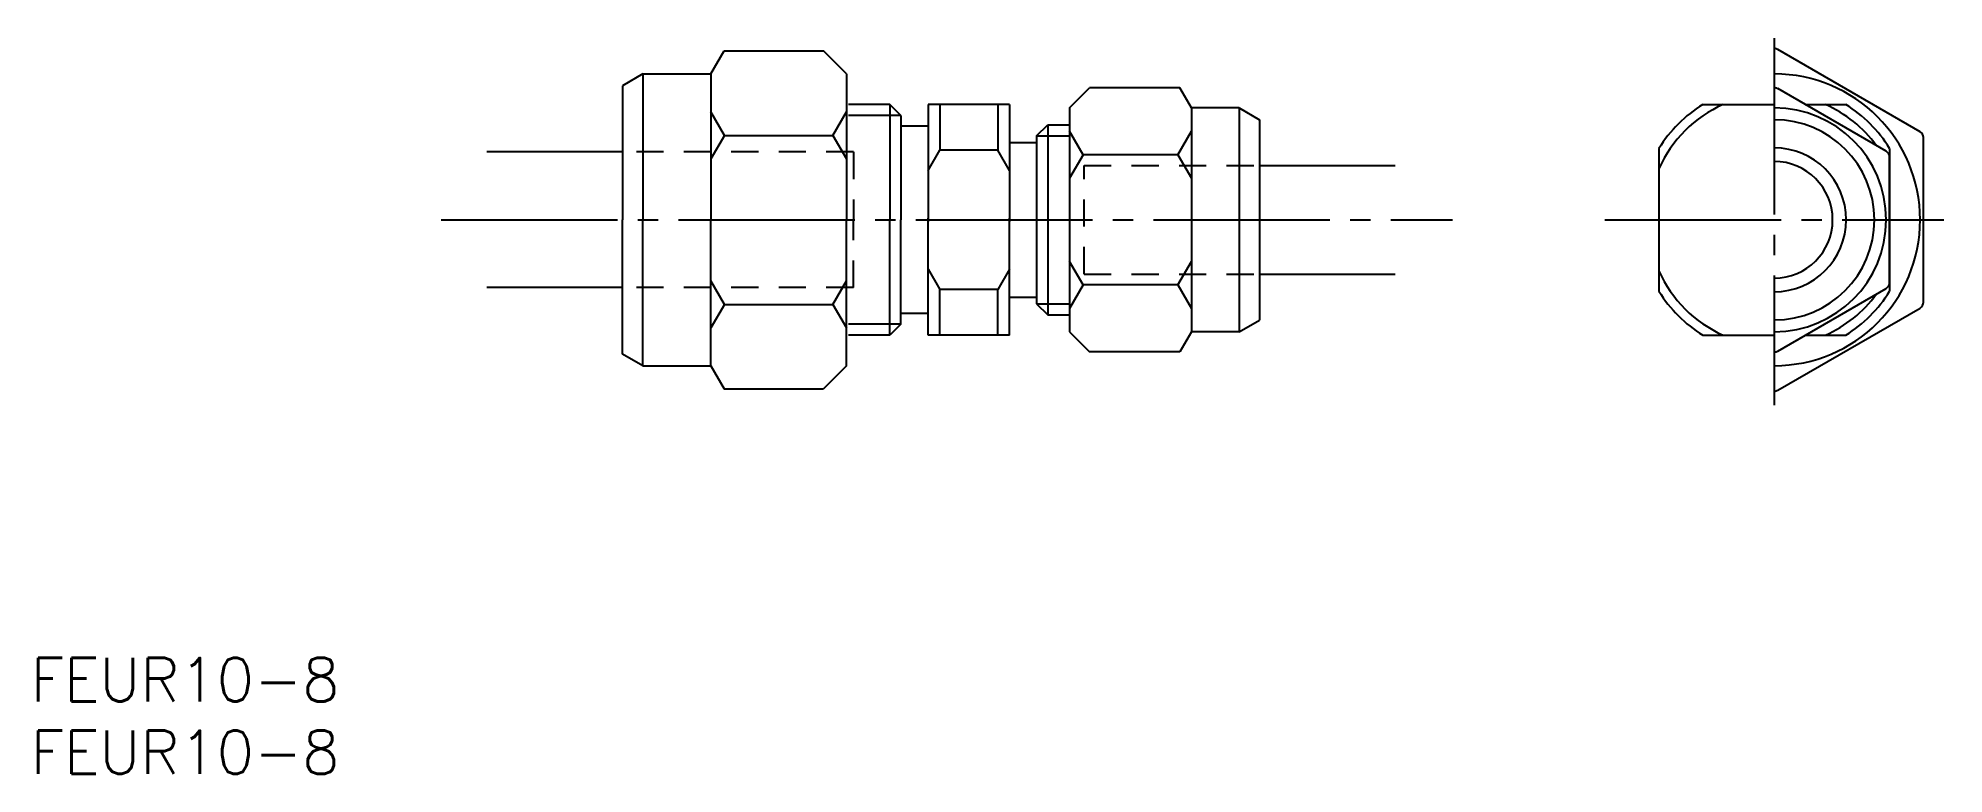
# Model space of a CAD drawing. Extents: x 25 to 166, y 98 to 152.
import ezdxf

# ---------------------------------------------------------------- set-up
doc = ezdxf.new("R2010")
doc.units = 0
doc.linetypes.add('CENTER', pattern=[17.5, 13, -1.5, 1.5, -1.5])
doc.linetypes.add('DASHED', pattern=[3.5, 2, -1.5])
doc.layers.get('0').update_dxf_attribs({"linetype": 'CONTINUOUS'})
doc.layers.add('CENTER', color=1, linetype='CENTER')
doc.styles.get("Standard").update_dxf_attribs({"font": 'txt.shx', "bigfont": '@extfont2.shx'})

msp = doc.modelspace()

# ---------------------------------------------------------------- linework, layer by layer
at = {"color": 7, "linetype": 'CONTINUOUS'}
for p, q in [((74.85, 149.38), (75.83, 151.08)), ((75.83, 151.08), (83.15, 151.08)), ((84.85, 149.38), (83.15, 151.08)), ((69.85, 149.38), (68.35, 148.51)), ((69.85, 149.38), (69.85, 138.63)), ((69.85, 149.38), (74.85, 149.38)), ((74.85, 149.38), (74.85, 138.63)), ((84.85, 149.38), (84.85, 138.63)), ((68.35, 148.51), (68.35, 138.63)), ((101.28, 146.88), (102.77, 148.36)), ((109.42, 148.36), (102.77, 148.36)), ((110.28, 146.88), (109.42, 148.36)), ((161.48, 143.68), (153.48, 148.3)), ((75.85, 144.85), (74.85, 146.58)), ((83.85, 144.85), (84.85, 146.58)), ((88.05, 147.13), (85, 147.13)), ((88.05, 147.13), (88.05, 138.63)), ((88.86, 146.31), (88.05, 147.13)), ((88.86, 146.31), (88.86, 138.63)), ((90.86, 147.13), (90.86, 138.5)), ((96.86, 147.13), (90.86, 147.13)), ((91.73, 147.13), (91.73, 143.76)), ((96, 147.13), (96, 143.76)), ((96.86, 147.13), (96.86, 138.5)), ((101.28, 146.88), (101.28, 130.38)), ((110.28, 146.88), (110.28, 130.38)), ((113.78, 146.88), (110.28, 146.88)), ((113.78, 146.88), (115.28, 146.01)), ((113.78, 146.88), (113.78, 130.38)), ((147.96, 147.13), (153.23, 147.13)), ((155.51, 147.13), (158.5, 147.13)), ((75.85, 144.85), (74.85, 143.12)), ((75.85, 144.85), (83.85, 144.85)), ((83.85, 144.85), (84.85, 143.12)), ((90.86, 145.53), (88.86, 145.53)), ((98.86, 144.81), (99.68, 145.63)), ((98.86, 144.81), (98.86, 132.44)), ((99.68, 145.63), (99.68, 131.63)), ((99.68, 145.63), (101.28, 145.63)), ((102.28, 143.43), (101.28, 145.16)), ((109.28, 143.43), (110.28, 145.16)), ((115.28, 146.01), (115.28, 131.24)), ((68.35, 143.63), (58.35, 143.63)), ((90.86, 142.26), (91.73, 143.76)), ((96, 143.76), (91.73, 143.76)), ((96.86, 142.26), (96, 143.76)), ((96.86, 144.33), (98.86, 144.33)), ((102.28, 143.43), (101.28, 141.69)), ((109.28, 143.43), (102.28, 143.43)), ((109.28, 143.43), (110.28, 141.69)), ((144.73, 143.89), (144.73, 133.36)), ((161.73, 143.89), (161.73, 133.36)), ((115.28, 142.63), (125.28, 142.63)), ((161.73, 134.01), (161.73, 143.25)), ((68.35, 128.74), (68.35, 138.63)), ((69.85, 127.88), (69.85, 138.63)), ((74.85, 127.88), (74.85, 138.63)), ((84.85, 127.88), (84.85, 138.63)), ((88.05, 130.13), (88.05, 138.63)), ((88.86, 130.94), (88.86, 138.63)), ((90.86, 130.13), (90.86, 138.76)), ((96.86, 130.13), (96.86, 138.76)), ((90.86, 134.99), (91.73, 133.49)), ((96.86, 134.99), (96, 133.49)), ((102.28, 133.83), (101.28, 135.56)), ((109.28, 133.83), (110.28, 135.56)), ((68.35, 133.63), (58.35, 133.63)), ((75.85, 132.4), (74.85, 134.13)), ((83.85, 132.4), (84.85, 134.13)), ((91.73, 130.13), (91.73, 133.49)), ((96, 133.49), (91.73, 133.49)), ((96, 130.13), (96, 133.49)), ((102.28, 133.83), (101.28, 132.09)), ((109.28, 133.83), (102.28, 133.83)), ((109.28, 133.83), (110.28, 132.09)), ((115.28, 134.63), (125.28, 134.63)), ((153.48, 128.96), (161.48, 133.57)), ((75.85, 132.4), (74.85, 130.67)), ((75.85, 132.4), (83.85, 132.4)), ((83.85, 132.4), (84.85, 130.67)), ((96.86, 132.93), (98.86, 132.93)), ((98.86, 132.44), (99.68, 131.63)), ((88.86, 130.94), (88.05, 130.13)), ((90.86, 131.73), (88.86, 131.73)), ((99.68, 131.63), (101.28, 131.63)), ((113.78, 130.38), (115.28, 131.24)), ((88.05, 130.13), (85, 130.13)), ((96.86, 130.13), (90.86, 130.13)), ((101.28, 130.38), (102.77, 128.89)), ((110.28, 130.38), (109.42, 128.89)), ((113.78, 130.38), (110.28, 130.38)), ((147.96, 130.13), (153.23, 130.13)), ((155.51, 130.13), (158.5, 130.13)), ((69.85, 127.88), (68.35, 128.74)), ((69.85, 127.88), (74.85, 127.88)), ((74.85, 127.88), (75.83, 126.18)), ((84.85, 127.88), (83.15, 126.18)), ((109.42, 128.89), (102.77, 128.89)), ((75.83, 126.18), (83.15, 126.18))]:
    msp.add_line(p, q, dxfattribs=at)
at = {"color": 3, "linetype": 'CONTINUOUS'}
for p, q in [((88.86, 146.31), (85, 146.31)), ((98.86, 144.81), (101.28, 144.81)), ((98.86, 132.44), (101.28, 132.44)), ((88.86, 130.94), (85, 130.94))]:
    msp.add_line(p, q, dxfattribs=at)
at = {"color": 3, "linetype": 'DASHED'}
for p, q in [((85.36, 143.63), (68.35, 143.63)), ((85.36, 143.63), (85.36, 138.63)), ((102.36, 142.63), (115.28, 142.63)), ((102.36, 134.63), (102.36, 142.63)), ((85.36, 133.63), (85.36, 138.63)), ((85.36, 133.63), (68.35, 133.63)), ((102.36, 134.63), (115.28, 134.63))]:
    msp.add_line(p, q, dxfattribs=at)
at = {"color": 7, "linetype": 'CONTINUOUS'}
msp.add_lwpolyline([(153.23, 126, 0.131652), (153.48, 126.07), (163.98, 132.13, 0.267949), (164.23, 132.56), (164.23, 144.69, 0.267949), (163.98, 145.12), (153.48, 151.18, 0.131652), (153.23, 151.25)], format="xyb", dxfattribs=at)
for centre, radius, start, end in [((153.23, 138.63), 10.75, 270, 90), ((153.23, 147.86), 0.5, 60, 90), ((153.23, 138.63), 10, 121.7883, 148.2117), ((153.23, 138.63), 9.3, 113.9065, 156.0935), ((153.23, 138.63), 8.25, 270, 90), ((153.23, 138.63), 9.3, 36.0935, 66.0935), ((153.23, 138.63), 10, 31.7883, 58.2117), ((153.23, 138.63), 7.38, 270, 90), ((153.23, 138.63), 5.3, 270, 90), ((161.23, 143.25), 0.5, 0, 60), ((153.23, 138.63), 4.3, 270, 90), ((153.23, 138.63), 9.3, 203.9065, 246.0935), ((161.23, 134.01), 0.5, 300, 0), ((153.23, 138.63), 10, 211.7883, 238.2117), ((153.23, 138.63), 9.3, 293.9065, 323.9065), ((153.23, 138.63), 10, 301.7883, 328.2117), ((153.23, 129.39), 0.5, 270, 300)]:
    msp.add_arc(centre, radius, start, end, dxfattribs=at)
at = {"layer": 'CENTER', "color": 1, "linetype": 'CENTER'}
for p, q in [((153.23, 152.02), (153.23, 124.97)), ((54.97, 138.63), (129.52, 138.63)), ((140.73, 138.63), (165.73, 138.63))]:
    msp.add_line(p, q, dxfattribs=at)

# ---------------------------------------------------------------- texts
at = {"color": 7, "linetype": 'CONTINUOUS'}
for p in [(24.72, 103.14), (24.72, 97.79)]:
    msp.add_text('FEUR10-8', height=3.2, dxfattribs=at).set_placement(p)

doc.saveas('drawing.dxf')
